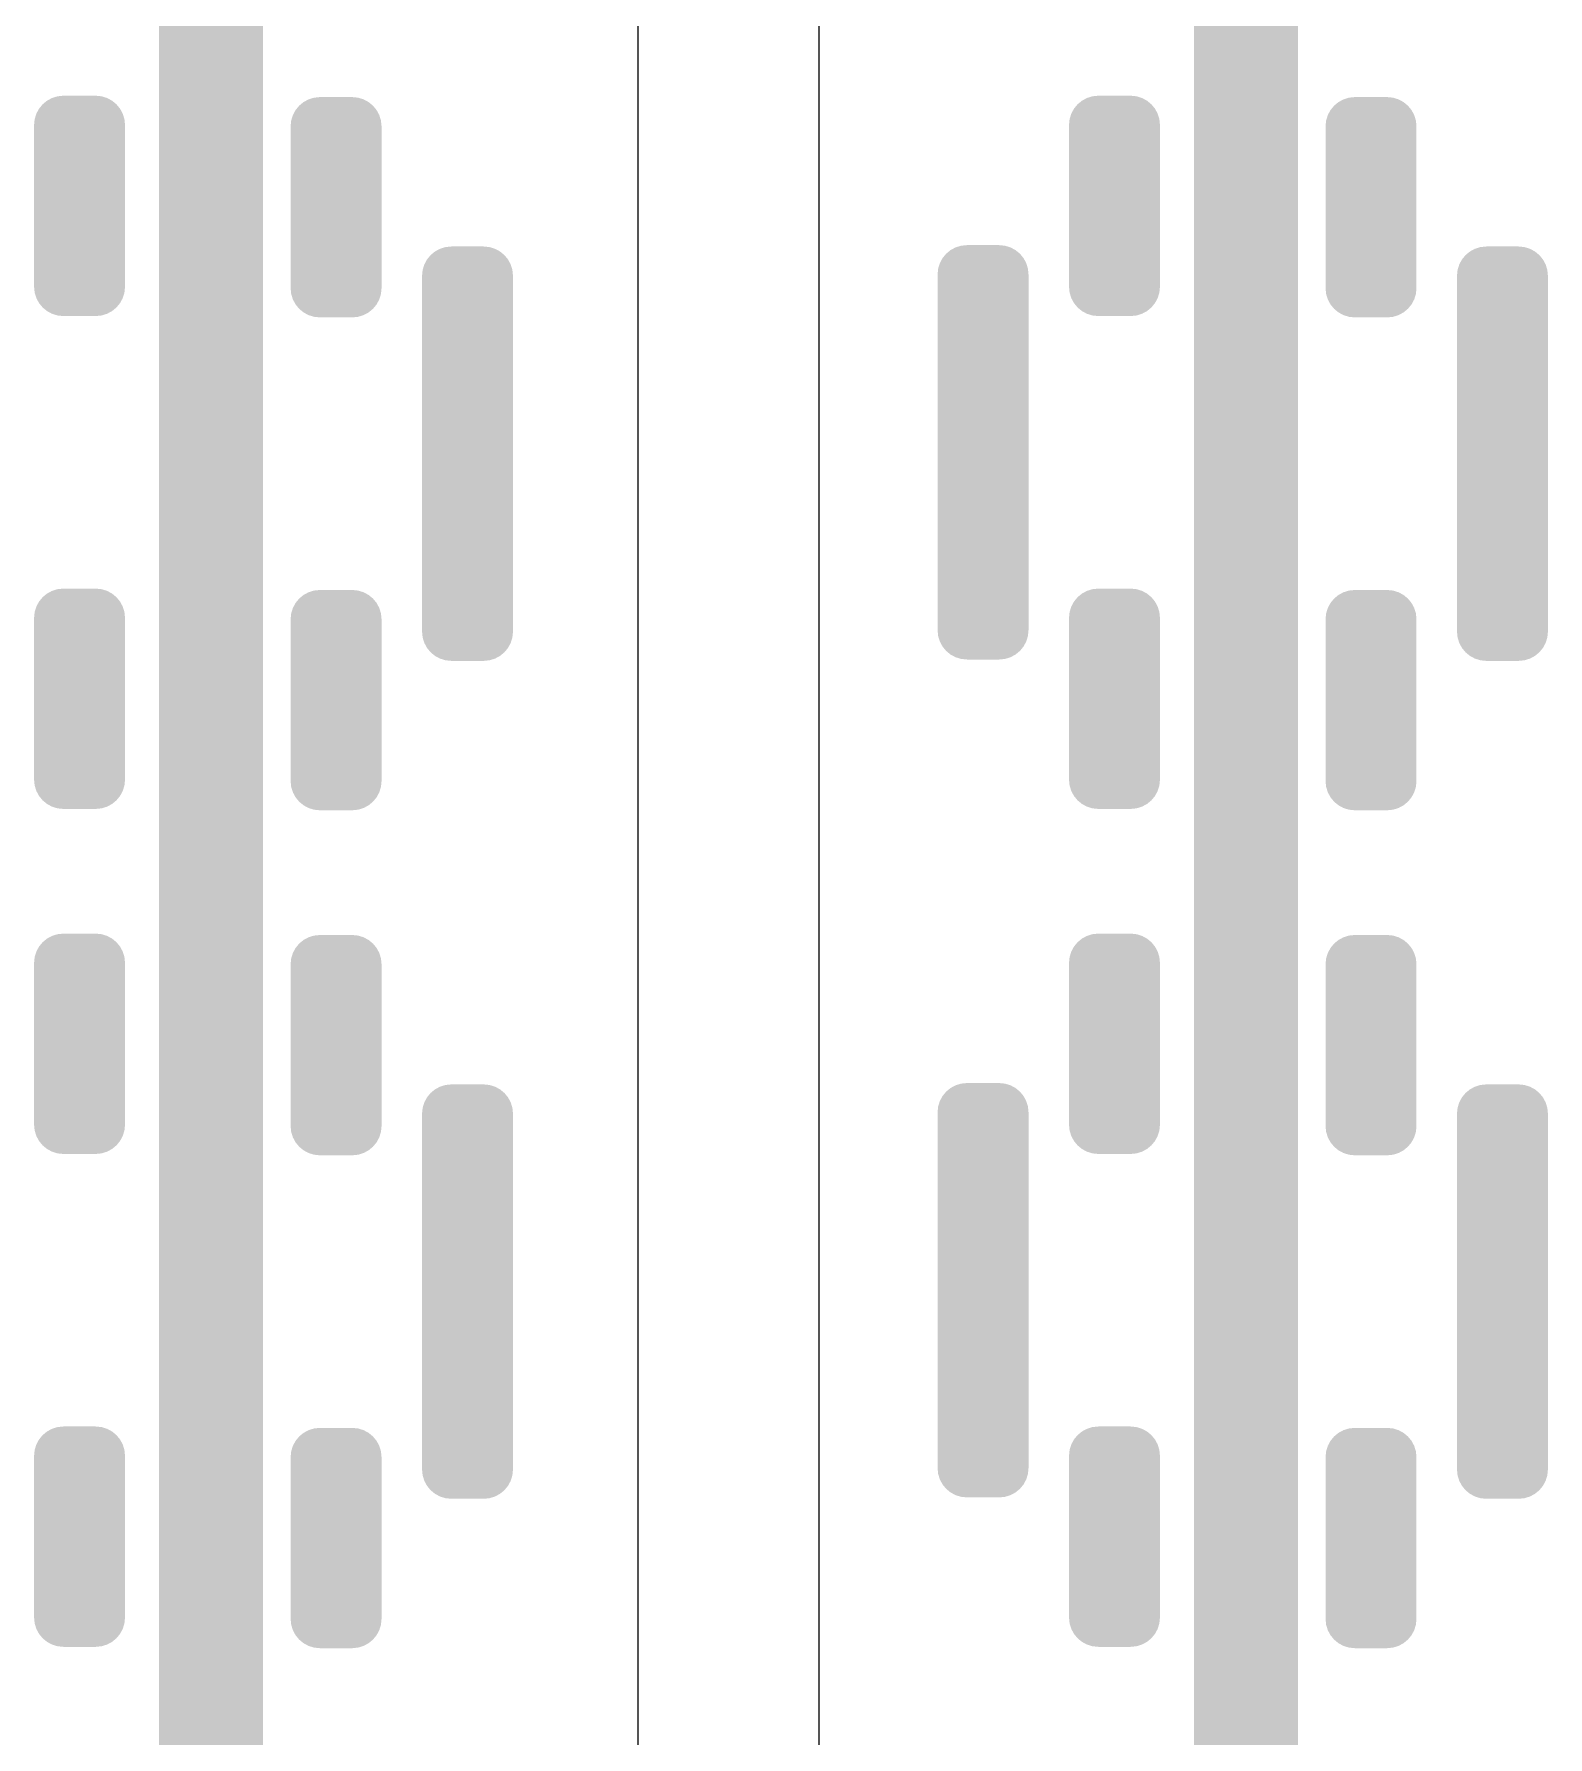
# Model space of a CAD drawing. Header units: inches. Extents: x -0.01 to 3.95, y -0.11 to 1.88.
# Drawn here: x 0.496 to 0.957, y 0.426 to 0.945 of the extents above; entities that cross this region are included whole.
import ezdxf

# ---------------------------------------------------------------- set-up
doc = ezdxf.new("R2010")
doc.units = ezdxf.units.IN
doc.header["$MEASUREMENT"] = 0
for name, color, linetype in [('Top Layer', 1, 'Continuous'), ('Top Paste', 8, 'Continuous'), ('Top Solder', 216, 'Continuous')]:
    doc.layers.add(name, color=color, linetype=linetype)

msp = doc.modelspace()

# ---------------------------------------------------------------- hatches: boundary and pattern name
at = {"layer": 'Top Layer'}
h = msp.add_hatch(color=1, dxfattribs=at)
edge = h.paths.add_edge_path()
edge.add_arc((0.54406, 1.70551), 0.00591, 90, 180)
edge.add_line((0.53815, 1.70551), (0.53815, 0.00472))
edge.add_arc((0.54406, 0.00472), 0.00591, 180, 270)
edge.add_line((0.54406, -0.00118), (0.55587, -0.00118))
edge.add_arc((0.55587, 0.00472), 0.00591, 270, 360)
edge.add_line((0.56177, 0.00472), (0.56177, 1.70551))
edge.add_arc((0.55587, 1.70551), 0.00591, 0, 90)
edge.add_line((0.55587, 1.71141), (0.54406, 1.71141))
h = msp.add_hatch(color=1, dxfattribs=at)
edge = h.paths.add_edge_path()
edge.add_arc((0.85902, 1.70551), 0.00591, 90, 180)
edge.add_line((0.85311, 1.70551), (0.85311, 0.00472))
edge.add_arc((0.85902, 0.00472), 0.00591, 180, 270)
edge.add_line((0.85902, -0.00118), (0.87083, -0.00118))
edge.add_arc((0.87083, 0.00472), 0.00591, 270, 360)
edge.add_line((0.87673, 0.00472), (0.87673, 1.70551))
edge.add_arc((0.87083, 1.70551), 0.00591, 0, 90)
edge.add_line((0.87083, 1.71141), (0.85902, 1.71141))
h = msp.add_hatch(color=1, dxfattribs=at)
edge = h.paths.add_edge_path()
edge.add_arc((0.50504, 0.91697), 0.00492, 90, 180)
edge.add_line((0.50012, 0.91697), (0.50012, 0.86775))
edge.add_arc((0.50504, 0.86775), 0.00492, 180, 270)
edge.add_line((0.50504, 0.86283), (0.51488, 0.86283))
edge.add_arc((0.51488, 0.86775), 0.00492, 270, 360)
edge.add_line((0.5198, 0.86775), (0.5198, 0.91697))
edge.add_arc((0.51488, 0.91697), 0.00492, 0, 90)
edge.add_line((0.51488, 0.92189), (0.50504, 0.92189))
h = msp.add_hatch(color=1, dxfattribs=at)
edge = h.paths.add_edge_path()
edge.add_arc((0.59295, 0.86734), 0.00492, 270, 360)
edge.add_line((0.59787, 0.86734), (0.59787, 0.91655))
edge.add_arc((0.59295, 0.91655), 0.00492, 0, 90)
edge.add_line((0.59295, 0.92147), (0.58311, 0.92147))
edge.add_arc((0.58311, 0.91655), 0.00492, 90, 180)
edge.add_line((0.57819, 0.91655), (0.57819, 0.86734))
edge.add_arc((0.58311, 0.86734), 0.00492, 180, 270)
edge.add_line((0.58311, 0.86242), (0.59295, 0.86242))
h = msp.add_hatch(color=1, dxfattribs=at)
edge = h.paths.add_edge_path()
edge.add_arc((0.82, 0.91697), 0.00492, 90, 180)
edge.add_line((0.81508, 0.91697), (0.81508, 0.86775))
edge.add_arc((0.82, 0.86775), 0.00492, 180, 270)
edge.add_line((0.82, 0.86283), (0.82984, 0.86283))
edge.add_arc((0.82984, 0.86775), 0.00492, 270, 360)
edge.add_line((0.83476, 0.86775), (0.83476, 0.91697))
edge.add_arc((0.82984, 0.91697), 0.00492, 0, 90)
edge.add_line((0.82984, 0.92189), (0.82, 0.92189))
h = msp.add_hatch(color=1, dxfattribs=at)
edge = h.paths.add_edge_path()
edge.add_arc((0.90791, 0.86734), 0.00492, 270, 360)
edge.add_line((0.91283, 0.86734), (0.91283, 0.91655))
edge.add_arc((0.90791, 0.91655), 0.00492, 0, 90)
edge.add_line((0.90791, 0.92147), (0.89807, 0.92147))
edge.add_arc((0.89807, 0.91655), 0.00492, 90, 180)
edge.add_line((0.89315, 0.91655), (0.89315, 0.86734))
edge.add_arc((0.89807, 0.86734), 0.00492, 180, 270)
edge.add_line((0.89807, 0.86242), (0.90791, 0.86242))
h = msp.add_hatch(color=1, dxfattribs=at)
edge = h.paths.add_edge_path()
edge.add_arc((0.63295, 0.76281), 0.00492, 270, 360)
edge.add_line((0.63787, 0.76281), (0.63787, 0.87108))
edge.add_arc((0.63295, 0.87108), 0.00492, 0, 90)
edge.add_line((0.63295, 0.876), (0.62311, 0.876))
edge.add_arc((0.62311, 0.87108), 0.00492, 90, 180)
edge.add_line((0.61819, 0.87108), (0.61819, 0.76281))
edge.add_arc((0.62311, 0.76281), 0.00492, 180, 270)
edge.add_line((0.62311, 0.75789), (0.63295, 0.75789))
h = msp.add_hatch(color=1, dxfattribs=at)
edge = h.paths.add_edge_path()
edge.add_arc((0.78, 0.87149), 0.00492, 90, 180)
edge.add_line((0.77508, 0.87149), (0.77508, 0.76323))
edge.add_arc((0.78, 0.76323), 0.00492, 180, 270)
edge.add_line((0.78, 0.7583), (0.78984, 0.7583))
edge.add_arc((0.78984, 0.76323), 0.00492, 270, 360)
edge.add_line((0.79476, 0.76323), (0.79476, 0.87149))
edge.add_arc((0.78984, 0.87149), 0.00492, 0, 90)
edge.add_line((0.78984, 0.87641), (0.78, 0.87641))
h = msp.add_hatch(color=1, dxfattribs=at)
edge = h.paths.add_edge_path()
edge.add_arc((0.94791, 0.76281), 0.00492, 270, 360)
edge.add_line((0.95283, 0.76281), (0.95283, 0.87108))
edge.add_arc((0.94791, 0.87108), 0.00492, 0, 90)
edge.add_line((0.94791, 0.876), (0.93807, 0.876))
edge.add_arc((0.93807, 0.87108), 0.00492, 90, 180)
edge.add_line((0.93315, 0.87108), (0.93315, 0.76281))
edge.add_arc((0.93807, 0.76281), 0.00492, 180, 270)
edge.add_line((0.93807, 0.75789), (0.94791, 0.75789))
h = msp.add_hatch(color=1, dxfattribs=at)
edge = h.paths.add_edge_path()
edge.add_arc((0.50504, 0.76697), 0.00492, 90, 180)
edge.add_line((0.50012, 0.76697), (0.50012, 0.71775))
edge.add_arc((0.50504, 0.71775), 0.00492, 180, 270)
edge.add_line((0.50504, 0.71283), (0.51488, 0.71283))
edge.add_arc((0.51488, 0.71775), 0.00492, 270, 360)
edge.add_line((0.5198, 0.71775), (0.5198, 0.76697))
edge.add_arc((0.51488, 0.76697), 0.00492, 0, 90)
edge.add_line((0.51488, 0.77189), (0.50504, 0.77189))
h = msp.add_hatch(color=1, dxfattribs=at)
edge = h.paths.add_edge_path()
edge.add_arc((0.59295, 0.71734), 0.00492, 270, 360)
edge.add_line((0.59787, 0.71734), (0.59787, 0.76655))
edge.add_arc((0.59295, 0.76655), 0.00492, 0, 90)
edge.add_line((0.59295, 0.77147), (0.58311, 0.77147))
edge.add_arc((0.58311, 0.76655), 0.00492, 90, 180)
edge.add_line((0.57819, 0.76655), (0.57819, 0.71734))
edge.add_arc((0.58311, 0.71734), 0.00492, 180, 270)
edge.add_line((0.58311, 0.71242), (0.59295, 0.71242))
h = msp.add_hatch(color=1, dxfattribs=at)
edge = h.paths.add_edge_path()
edge.add_arc((0.82, 0.76697), 0.00492, 90, 180)
edge.add_line((0.81508, 0.76697), (0.81508, 0.71775))
edge.add_arc((0.82, 0.71775), 0.00492, 180, 270)
edge.add_line((0.82, 0.71283), (0.82984, 0.71283))
edge.add_arc((0.82984, 0.71775), 0.00492, 270, 360)
edge.add_line((0.83476, 0.71775), (0.83476, 0.76697))
edge.add_arc((0.82984, 0.76697), 0.00492, 0, 90)
edge.add_line((0.82984, 0.77189), (0.82, 0.77189))
h = msp.add_hatch(color=1, dxfattribs=at)
edge = h.paths.add_edge_path()
edge.add_arc((0.90791, 0.71734), 0.00492, 270, 360)
edge.add_line((0.91283, 0.71734), (0.91283, 0.76655))
edge.add_arc((0.90791, 0.76655), 0.00492, 0, 90)
edge.add_line((0.90791, 0.77147), (0.89807, 0.77147))
edge.add_arc((0.89807, 0.76655), 0.00492, 90, 180)
edge.add_line((0.89315, 0.76655), (0.89315, 0.71734))
edge.add_arc((0.89807, 0.71734), 0.00492, 180, 270)
edge.add_line((0.89807, 0.71242), (0.90791, 0.71242))
h = msp.add_hatch(color=1, dxfattribs=at)
edge = h.paths.add_edge_path()
edge.add_arc((0.50504, 0.66197), 0.00492, 90, 180)
edge.add_line((0.50012, 0.66197), (0.50012, 0.61275))
edge.add_arc((0.50504, 0.61275), 0.00492, 180, 270)
edge.add_line((0.50504, 0.60783), (0.51488, 0.60783))
edge.add_arc((0.51488, 0.61275), 0.00492, 270, 360)
edge.add_line((0.5198, 0.61275), (0.5198, 0.66197))
edge.add_arc((0.51488, 0.66197), 0.00492, 0, 90)
edge.add_line((0.51488, 0.66689), (0.50504, 0.66689))
h = msp.add_hatch(color=1, dxfattribs=at)
edge = h.paths.add_edge_path()
edge.add_arc((0.59295, 0.61234), 0.00492, 270, 360)
edge.add_line((0.59787, 0.61234), (0.59787, 0.66155))
edge.add_arc((0.59295, 0.66155), 0.00492, 0, 90)
edge.add_line((0.59295, 0.66647), (0.58311, 0.66647))
edge.add_arc((0.58311, 0.66155), 0.00492, 90, 180)
edge.add_line((0.57819, 0.66155), (0.57819, 0.61234))
edge.add_arc((0.58311, 0.61234), 0.00492, 180, 270)
edge.add_line((0.58311, 0.60742), (0.59295, 0.60742))
h = msp.add_hatch(color=1, dxfattribs=at)
edge = h.paths.add_edge_path()
edge.add_arc((0.82, 0.66197), 0.00492, 90, 180)
edge.add_line((0.81508, 0.66197), (0.81508, 0.61275))
edge.add_arc((0.82, 0.61275), 0.00492, 180, 270)
edge.add_line((0.82, 0.60783), (0.82984, 0.60783))
edge.add_arc((0.82984, 0.61275), 0.00492, 270, 360)
edge.add_line((0.83476, 0.61275), (0.83476, 0.66197))
edge.add_arc((0.82984, 0.66197), 0.00492, 0, 90)
edge.add_line((0.82984, 0.66689), (0.82, 0.66689))
h = msp.add_hatch(color=1, dxfattribs=at)
edge = h.paths.add_edge_path()
edge.add_arc((0.90791, 0.61234), 0.00492, 270, 360)
edge.add_line((0.91283, 0.61234), (0.91283, 0.66155))
edge.add_arc((0.90791, 0.66155), 0.00492, 0, 90)
edge.add_line((0.90791, 0.66647), (0.89807, 0.66647))
edge.add_arc((0.89807, 0.66155), 0.00492, 90, 180)
edge.add_line((0.89315, 0.66155), (0.89315, 0.61234))
edge.add_arc((0.89807, 0.61234), 0.00492, 180, 270)
edge.add_line((0.89807, 0.60742), (0.90791, 0.60742))
h = msp.add_hatch(color=1, dxfattribs=at)
edge = h.paths.add_edge_path()
edge.add_arc((0.63295, 0.50781), 0.00492, 270, 360)
edge.add_line((0.63787, 0.50781), (0.63787, 0.61608))
edge.add_arc((0.63295, 0.61608), 0.00492, 0, 90)
edge.add_line((0.63295, 0.621), (0.62311, 0.621))
edge.add_arc((0.62311, 0.61608), 0.00492, 90, 180)
edge.add_line((0.61819, 0.61608), (0.61819, 0.50781))
edge.add_arc((0.62311, 0.50781), 0.00492, 180, 270)
edge.add_line((0.62311, 0.50289), (0.63295, 0.50289))
h = msp.add_hatch(color=1, dxfattribs=at)
edge = h.paths.add_edge_path()
edge.add_arc((0.78, 0.61649), 0.00492, 90, 180)
edge.add_line((0.77508, 0.61649), (0.77508, 0.50823))
edge.add_arc((0.78, 0.50823), 0.00492, 180, 270)
edge.add_line((0.78, 0.5033), (0.78984, 0.5033))
edge.add_arc((0.78984, 0.50823), 0.00492, 270, 360)
edge.add_line((0.79476, 0.50823), (0.79476, 0.61649))
edge.add_arc((0.78984, 0.61649), 0.00492, 0, 90)
edge.add_line((0.78984, 0.62141), (0.78, 0.62141))
h = msp.add_hatch(color=1, dxfattribs=at)
edge = h.paths.add_edge_path()
edge.add_arc((0.94791, 0.50781), 0.00492, 270, 360)
edge.add_line((0.95283, 0.50781), (0.95283, 0.61608))
edge.add_arc((0.94791, 0.61608), 0.00492, 0, 90)
edge.add_line((0.94791, 0.621), (0.93807, 0.621))
edge.add_arc((0.93807, 0.61608), 0.00492, 90, 180)
edge.add_line((0.93315, 0.61608), (0.93315, 0.50781))
edge.add_arc((0.93807, 0.50781), 0.00492, 180, 270)
edge.add_line((0.93807, 0.50289), (0.94791, 0.50289))
h = msp.add_hatch(color=1, dxfattribs=at)
edge = h.paths.add_edge_path()
edge.add_arc((0.50504, 0.51197), 0.00492, 90, 180)
edge.add_line((0.50012, 0.51197), (0.50012, 0.46275))
edge.add_arc((0.50504, 0.46275), 0.00492, 180, 270)
edge.add_line((0.50504, 0.45783), (0.51488, 0.45783))
edge.add_arc((0.51488, 0.46275), 0.00492, 270, 360)
edge.add_line((0.5198, 0.46275), (0.5198, 0.51197))
edge.add_arc((0.51488, 0.51197), 0.00492, 0, 90)
edge.add_line((0.51488, 0.51689), (0.50504, 0.51689))
h = msp.add_hatch(color=1, dxfattribs=at)
edge = h.paths.add_edge_path()
edge.add_arc((0.59295, 0.46234), 0.00492, 270, 360)
edge.add_line((0.59787, 0.46234), (0.59787, 0.51155))
edge.add_arc((0.59295, 0.51155), 0.00492, 0, 90)
edge.add_line((0.59295, 0.51647), (0.58311, 0.51647))
edge.add_arc((0.58311, 0.51155), 0.00492, 90, 180)
edge.add_line((0.57819, 0.51155), (0.57819, 0.46234))
edge.add_arc((0.58311, 0.46234), 0.00492, 180, 270)
edge.add_line((0.58311, 0.45742), (0.59295, 0.45742))
h = msp.add_hatch(color=1, dxfattribs=at)
edge = h.paths.add_edge_path()
edge.add_arc((0.82, 0.51197), 0.00492, 90, 180)
edge.add_line((0.81508, 0.51197), (0.81508, 0.46275))
edge.add_arc((0.82, 0.46275), 0.00492, 180, 270)
edge.add_line((0.82, 0.45783), (0.82984, 0.45783))
edge.add_arc((0.82984, 0.46275), 0.00492, 270, 360)
edge.add_line((0.83476, 0.46275), (0.83476, 0.51197))
edge.add_arc((0.82984, 0.51197), 0.00492, 0, 90)
edge.add_line((0.82984, 0.51689), (0.82, 0.51689))
h = msp.add_hatch(color=1, dxfattribs=at)
edge = h.paths.add_edge_path()
edge.add_arc((0.90791, 0.46234), 0.00492, 270, 360)
edge.add_line((0.91283, 0.46234), (0.91283, 0.51155))
edge.add_arc((0.90791, 0.51155), 0.00492, 0, 90)
edge.add_line((0.90791, 0.51647), (0.89807, 0.51647))
edge.add_arc((0.89807, 0.51155), 0.00492, 90, 180)
edge.add_line((0.89315, 0.51155), (0.89315, 0.46234))
edge.add_arc((0.89807, 0.46234), 0.00492, 180, 270)
edge.add_line((0.89807, 0.45742), (0.90791, 0.45742))
at = {"layer": 'Top Paste'}
h = msp.add_hatch(color=8, dxfattribs=at)
edge = h.paths.add_edge_path()
edge.add_arc((0.54406, 1.70551), 0.00591, 90, 180)
edge.add_line((0.53815, 1.70551), (0.53815, 0.00472))
edge.add_arc((0.54406, 0.00472), 0.00591, 180, 270)
edge.add_line((0.54406, -0.00118), (0.55587, -0.00118))
edge.add_arc((0.55587, 0.00472), 0.00591, 270, 360)
edge.add_line((0.56177, 0.00472), (0.56177, 1.70551))
edge.add_arc((0.55587, 1.70551), 0.00591, 0, 90)
edge.add_line((0.55587, 1.71141), (0.54406, 1.71141))
h = msp.add_hatch(color=8, dxfattribs=at)
edge = h.paths.add_edge_path()
edge.add_arc((0.85902, 1.70551), 0.00591, 90, 180)
edge.add_line((0.85311, 1.70551), (0.85311, 0.00472))
edge.add_arc((0.85902, 0.00472), 0.00591, 180, 270)
edge.add_line((0.85902, -0.00118), (0.87083, -0.00118))
edge.add_arc((0.87083, 0.00472), 0.00591, 270, 360)
edge.add_line((0.87673, 0.00472), (0.87673, 1.70551))
edge.add_arc((0.87083, 1.70551), 0.00591, 0, 90)
edge.add_line((0.87083, 1.71141), (0.85902, 1.71141))
h = msp.add_hatch(color=8, dxfattribs=at)
edge = h.paths.add_edge_path()
edge.add_arc((0.50504, 0.91697), 0.00492, 90, 180)
edge.add_line((0.50012, 0.91697), (0.50012, 0.86775))
edge.add_arc((0.50504, 0.86775), 0.00492, 180, 270)
edge.add_line((0.50504, 0.86283), (0.51488, 0.86283))
edge.add_arc((0.51488, 0.86775), 0.00492, 270, 360)
edge.add_line((0.5198, 0.86775), (0.5198, 0.91697))
edge.add_arc((0.51488, 0.91697), 0.00492, 0, 90)
edge.add_line((0.51488, 0.92189), (0.50504, 0.92189))
h = msp.add_hatch(color=8, dxfattribs=at)
edge = h.paths.add_edge_path()
edge.add_arc((0.59295, 0.86734), 0.00492, 270, 360)
edge.add_line((0.59787, 0.86734), (0.59787, 0.91655))
edge.add_arc((0.59295, 0.91655), 0.00492, 0, 90)
edge.add_line((0.59295, 0.92147), (0.58311, 0.92147))
edge.add_arc((0.58311, 0.91655), 0.00492, 90, 180)
edge.add_line((0.57819, 0.91655), (0.57819, 0.86734))
edge.add_arc((0.58311, 0.86734), 0.00492, 180, 270)
edge.add_line((0.58311, 0.86242), (0.59295, 0.86242))
h = msp.add_hatch(color=8, dxfattribs=at)
edge = h.paths.add_edge_path()
edge.add_arc((0.82, 0.91697), 0.00492, 90, 180)
edge.add_line((0.81508, 0.91697), (0.81508, 0.86775))
edge.add_arc((0.82, 0.86775), 0.00492, 180, 270)
edge.add_line((0.82, 0.86283), (0.82984, 0.86283))
edge.add_arc((0.82984, 0.86775), 0.00492, 270, 360)
edge.add_line((0.83476, 0.86775), (0.83476, 0.91697))
edge.add_arc((0.82984, 0.91697), 0.00492, 0, 90)
edge.add_line((0.82984, 0.92189), (0.82, 0.92189))
h = msp.add_hatch(color=8, dxfattribs=at)
edge = h.paths.add_edge_path()
edge.add_arc((0.90791, 0.86734), 0.00492, 270, 360)
edge.add_line((0.91283, 0.86734), (0.91283, 0.91655))
edge.add_arc((0.90791, 0.91655), 0.00492, 0, 90)
edge.add_line((0.90791, 0.92147), (0.89807, 0.92147))
edge.add_arc((0.89807, 0.91655), 0.00492, 90, 180)
edge.add_line((0.89315, 0.91655), (0.89315, 0.86734))
edge.add_arc((0.89807, 0.86734), 0.00492, 180, 270)
edge.add_line((0.89807, 0.86242), (0.90791, 0.86242))
h = msp.add_hatch(color=8, dxfattribs=at)
edge = h.paths.add_edge_path()
edge.add_arc((0.63295, 0.76281), 0.00492, 270, 360)
edge.add_line((0.63787, 0.76281), (0.63787, 0.87108))
edge.add_arc((0.63295, 0.87108), 0.00492, 0, 90)
edge.add_line((0.63295, 0.876), (0.62311, 0.876))
edge.add_arc((0.62311, 0.87108), 0.00492, 90, 180)
edge.add_line((0.61819, 0.87108), (0.61819, 0.76281))
edge.add_arc((0.62311, 0.76281), 0.00492, 180, 270)
edge.add_line((0.62311, 0.75789), (0.63295, 0.75789))
h = msp.add_hatch(color=8, dxfattribs=at)
edge = h.paths.add_edge_path()
edge.add_arc((0.78, 0.87149), 0.00492, 90, 180)
edge.add_line((0.77508, 0.87149), (0.77508, 0.76323))
edge.add_arc((0.78, 0.76323), 0.00492, 180, 270)
edge.add_line((0.78, 0.7583), (0.78984, 0.7583))
edge.add_arc((0.78984, 0.76323), 0.00492, 270, 360)
edge.add_line((0.79476, 0.76323), (0.79476, 0.87149))
edge.add_arc((0.78984, 0.87149), 0.00492, 0, 90)
edge.add_line((0.78984, 0.87641), (0.78, 0.87641))
h = msp.add_hatch(color=8, dxfattribs=at)
edge = h.paths.add_edge_path()
edge.add_arc((0.94791, 0.76281), 0.00492, 270, 360)
edge.add_line((0.95283, 0.76281), (0.95283, 0.87108))
edge.add_arc((0.94791, 0.87108), 0.00492, 0, 90)
edge.add_line((0.94791, 0.876), (0.93807, 0.876))
edge.add_arc((0.93807, 0.87108), 0.00492, 90, 180)
edge.add_line((0.93315, 0.87108), (0.93315, 0.76281))
edge.add_arc((0.93807, 0.76281), 0.00492, 180, 270)
edge.add_line((0.93807, 0.75789), (0.94791, 0.75789))
h = msp.add_hatch(color=8, dxfattribs=at)
edge = h.paths.add_edge_path()
edge.add_arc((0.50504, 0.76697), 0.00492, 90, 180)
edge.add_line((0.50012, 0.76697), (0.50012, 0.71775))
edge.add_arc((0.50504, 0.71775), 0.00492, 180, 270)
edge.add_line((0.50504, 0.71283), (0.51488, 0.71283))
edge.add_arc((0.51488, 0.71775), 0.00492, 270, 360)
edge.add_line((0.5198, 0.71775), (0.5198, 0.76697))
edge.add_arc((0.51488, 0.76697), 0.00492, 0, 90)
edge.add_line((0.51488, 0.77189), (0.50504, 0.77189))
h = msp.add_hatch(color=8, dxfattribs=at)
edge = h.paths.add_edge_path()
edge.add_arc((0.59295, 0.71734), 0.00492, 270, 360)
edge.add_line((0.59787, 0.71734), (0.59787, 0.76655))
edge.add_arc((0.59295, 0.76655), 0.00492, 0, 90)
edge.add_line((0.59295, 0.77147), (0.58311, 0.77147))
edge.add_arc((0.58311, 0.76655), 0.00492, 90, 180)
edge.add_line((0.57819, 0.76655), (0.57819, 0.71734))
edge.add_arc((0.58311, 0.71734), 0.00492, 180, 270)
edge.add_line((0.58311, 0.71242), (0.59295, 0.71242))
h = msp.add_hatch(color=8, dxfattribs=at)
edge = h.paths.add_edge_path()
edge.add_arc((0.82, 0.76697), 0.00492, 90, 180)
edge.add_line((0.81508, 0.76697), (0.81508, 0.71775))
edge.add_arc((0.82, 0.71775), 0.00492, 180, 270)
edge.add_line((0.82, 0.71283), (0.82984, 0.71283))
edge.add_arc((0.82984, 0.71775), 0.00492, 270, 360)
edge.add_line((0.83476, 0.71775), (0.83476, 0.76697))
edge.add_arc((0.82984, 0.76697), 0.00492, 0, 90)
edge.add_line((0.82984, 0.77189), (0.82, 0.77189))
h = msp.add_hatch(color=8, dxfattribs=at)
edge = h.paths.add_edge_path()
edge.add_arc((0.90791, 0.71734), 0.00492, 270, 360)
edge.add_line((0.91283, 0.71734), (0.91283, 0.76655))
edge.add_arc((0.90791, 0.76655), 0.00492, 0, 90)
edge.add_line((0.90791, 0.77147), (0.89807, 0.77147))
edge.add_arc((0.89807, 0.76655), 0.00492, 90, 180)
edge.add_line((0.89315, 0.76655), (0.89315, 0.71734))
edge.add_arc((0.89807, 0.71734), 0.00492, 180, 270)
edge.add_line((0.89807, 0.71242), (0.90791, 0.71242))
h = msp.add_hatch(color=8, dxfattribs=at)
edge = h.paths.add_edge_path()
edge.add_arc((0.50504, 0.66197), 0.00492, 90, 180)
edge.add_line((0.50012, 0.66197), (0.50012, 0.61275))
edge.add_arc((0.50504, 0.61275), 0.00492, 180, 270)
edge.add_line((0.50504, 0.60783), (0.51488, 0.60783))
edge.add_arc((0.51488, 0.61275), 0.00492, 270, 360)
edge.add_line((0.5198, 0.61275), (0.5198, 0.66197))
edge.add_arc((0.51488, 0.66197), 0.00492, 0, 90)
edge.add_line((0.51488, 0.66689), (0.50504, 0.66689))
h = msp.add_hatch(color=8, dxfattribs=at)
edge = h.paths.add_edge_path()
edge.add_arc((0.59295, 0.61234), 0.00492, 270, 360)
edge.add_line((0.59787, 0.61234), (0.59787, 0.66155))
edge.add_arc((0.59295, 0.66155), 0.00492, 0, 90)
edge.add_line((0.59295, 0.66647), (0.58311, 0.66647))
edge.add_arc((0.58311, 0.66155), 0.00492, 90, 180)
edge.add_line((0.57819, 0.66155), (0.57819, 0.61234))
edge.add_arc((0.58311, 0.61234), 0.00492, 180, 270)
edge.add_line((0.58311, 0.60742), (0.59295, 0.60742))
h = msp.add_hatch(color=8, dxfattribs=at)
edge = h.paths.add_edge_path()
edge.add_arc((0.82, 0.66197), 0.00492, 90, 180)
edge.add_line((0.81508, 0.66197), (0.81508, 0.61275))
edge.add_arc((0.82, 0.61275), 0.00492, 180, 270)
edge.add_line((0.82, 0.60783), (0.82984, 0.60783))
edge.add_arc((0.82984, 0.61275), 0.00492, 270, 360)
edge.add_line((0.83476, 0.61275), (0.83476, 0.66197))
edge.add_arc((0.82984, 0.66197), 0.00492, 0, 90)
edge.add_line((0.82984, 0.66689), (0.82, 0.66689))
h = msp.add_hatch(color=8, dxfattribs=at)
edge = h.paths.add_edge_path()
edge.add_arc((0.90791, 0.61234), 0.00492, 270, 360)
edge.add_line((0.91283, 0.61234), (0.91283, 0.66155))
edge.add_arc((0.90791, 0.66155), 0.00492, 0, 90)
edge.add_line((0.90791, 0.66647), (0.89807, 0.66647))
edge.add_arc((0.89807, 0.66155), 0.00492, 90, 180)
edge.add_line((0.89315, 0.66155), (0.89315, 0.61234))
edge.add_arc((0.89807, 0.61234), 0.00492, 180, 270)
edge.add_line((0.89807, 0.60742), (0.90791, 0.60742))
h = msp.add_hatch(color=8, dxfattribs=at)
edge = h.paths.add_edge_path()
edge.add_arc((0.63295, 0.50781), 0.00492, 270, 360)
edge.add_line((0.63787, 0.50781), (0.63787, 0.61608))
edge.add_arc((0.63295, 0.61608), 0.00492, 0, 90)
edge.add_line((0.63295, 0.621), (0.62311, 0.621))
edge.add_arc((0.62311, 0.61608), 0.00492, 90, 180)
edge.add_line((0.61819, 0.61608), (0.61819, 0.50781))
edge.add_arc((0.62311, 0.50781), 0.00492, 180, 270)
edge.add_line((0.62311, 0.50289), (0.63295, 0.50289))
h = msp.add_hatch(color=8, dxfattribs=at)
edge = h.paths.add_edge_path()
edge.add_arc((0.78, 0.61649), 0.00492, 90, 180)
edge.add_line((0.77508, 0.61649), (0.77508, 0.50823))
edge.add_arc((0.78, 0.50823), 0.00492, 180, 270)
edge.add_line((0.78, 0.5033), (0.78984, 0.5033))
edge.add_arc((0.78984, 0.50823), 0.00492, 270, 360)
edge.add_line((0.79476, 0.50823), (0.79476, 0.61649))
edge.add_arc((0.78984, 0.61649), 0.00492, 0, 90)
edge.add_line((0.78984, 0.62141), (0.78, 0.62141))
h = msp.add_hatch(color=8, dxfattribs=at)
edge = h.paths.add_edge_path()
edge.add_arc((0.94791, 0.50781), 0.00492, 270, 360)
edge.add_line((0.95283, 0.50781), (0.95283, 0.61608))
edge.add_arc((0.94791, 0.61608), 0.00492, 0, 90)
edge.add_line((0.94791, 0.621), (0.93807, 0.621))
edge.add_arc((0.93807, 0.61608), 0.00492, 90, 180)
edge.add_line((0.93315, 0.61608), (0.93315, 0.50781))
edge.add_arc((0.93807, 0.50781), 0.00492, 180, 270)
edge.add_line((0.93807, 0.50289), (0.94791, 0.50289))
h = msp.add_hatch(color=8, dxfattribs=at)
edge = h.paths.add_edge_path()
edge.add_arc((0.50504, 0.51197), 0.00492, 90, 180)
edge.add_line((0.50012, 0.51197), (0.50012, 0.46275))
edge.add_arc((0.50504, 0.46275), 0.00492, 180, 270)
edge.add_line((0.50504, 0.45783), (0.51488, 0.45783))
edge.add_arc((0.51488, 0.46275), 0.00492, 270, 360)
edge.add_line((0.5198, 0.46275), (0.5198, 0.51197))
edge.add_arc((0.51488, 0.51197), 0.00492, 0, 90)
edge.add_line((0.51488, 0.51689), (0.50504, 0.51689))
h = msp.add_hatch(color=8, dxfattribs=at)
edge = h.paths.add_edge_path()
edge.add_arc((0.59295, 0.46234), 0.00492, 270, 360)
edge.add_line((0.59787, 0.46234), (0.59787, 0.51155))
edge.add_arc((0.59295, 0.51155), 0.00492, 0, 90)
edge.add_line((0.59295, 0.51647), (0.58311, 0.51647))
edge.add_arc((0.58311, 0.51155), 0.00492, 90, 180)
edge.add_line((0.57819, 0.51155), (0.57819, 0.46234))
edge.add_arc((0.58311, 0.46234), 0.00492, 180, 270)
edge.add_line((0.58311, 0.45742), (0.59295, 0.45742))
h = msp.add_hatch(color=8, dxfattribs=at)
edge = h.paths.add_edge_path()
edge.add_arc((0.82, 0.51197), 0.00492, 90, 180)
edge.add_line((0.81508, 0.51197), (0.81508, 0.46275))
edge.add_arc((0.82, 0.46275), 0.00492, 180, 270)
edge.add_line((0.82, 0.45783), (0.82984, 0.45783))
edge.add_arc((0.82984, 0.46275), 0.00492, 270, 360)
edge.add_line((0.83476, 0.46275), (0.83476, 0.51197))
edge.add_arc((0.82984, 0.51197), 0.00492, 0, 90)
edge.add_line((0.82984, 0.51689), (0.82, 0.51689))
h = msp.add_hatch(color=8, dxfattribs=at)
edge = h.paths.add_edge_path()
edge.add_arc((0.90791, 0.46234), 0.00492, 270, 360)
edge.add_line((0.91283, 0.46234), (0.91283, 0.51155))
edge.add_arc((0.90791, 0.51155), 0.00492, 0, 90)
edge.add_line((0.90791, 0.51647), (0.89807, 0.51647))
edge.add_arc((0.89807, 0.51155), 0.00492, 90, 180)
edge.add_line((0.89315, 0.51155), (0.89315, 0.46234))
edge.add_arc((0.89807, 0.46234), 0.00492, 180, 270)
edge.add_line((0.89807, 0.45742), (0.90791, 0.45742))
at = {"layer": 'Top Solder'}
h = msp.add_hatch(color=216, dxfattribs=at)
edge = h.paths.add_edge_path()
edge.add_arc((0.54406, 1.70551), 0.00991, 90, 180)
edge.add_line((0.53415, 1.70551), (0.53415, 0.00472))
edge.add_arc((0.54406, 0.00472), 0.00991, 180, 270)
edge.add_line((0.54406, -0.00518), (0.55587, -0.00518))
edge.add_arc((0.55587, 0.00472), 0.00991, 270, 360)
edge.add_line((0.56577, 0.00472), (0.56577, 1.70551))
edge.add_arc((0.55587, 1.70551), 0.00991, 0, 90)
edge.add_line((0.55587, 1.71541), (0.54406, 1.71541))
h = msp.add_hatch(color=216, dxfattribs=at)
edge = h.paths.add_edge_path()
edge.add_arc((0.85902, 1.70551), 0.00991, 90, 180)
edge.add_line((0.84911, 1.70551), (0.84911, 0.00472))
edge.add_arc((0.85902, 0.00472), 0.00991, 180, 270)
edge.add_line((0.85902, -0.00518), (0.87083, -0.00518))
edge.add_arc((0.87083, 0.00472), 0.00991, 270, 360)
edge.add_line((0.88073, 0.00472), (0.88073, 1.70551))
edge.add_arc((0.87083, 1.70551), 0.00991, 0, 90)
edge.add_line((0.87083, 1.71541), (0.85902, 1.71541))
h = msp.add_hatch(color=216, dxfattribs=at)
edge = h.paths.add_edge_path()
edge.add_arc((0.50504, 0.91697), 0.00892, 90, 180)
edge.add_line((0.49612, 0.91697), (0.49612, 0.86775))
edge.add_arc((0.50504, 0.86775), 0.00892, 180, 270)
edge.add_line((0.50504, 0.85883), (0.51488, 0.85883))
edge.add_arc((0.51488, 0.86775), 0.00892, 270, 360)
edge.add_line((0.5238, 0.86775), (0.5238, 0.91697))
edge.add_arc((0.51488, 0.91697), 0.00892, 0, 90)
edge.add_line((0.51488, 0.92589), (0.50504, 0.92589))
h = msp.add_hatch(color=216, dxfattribs=at)
edge = h.paths.add_edge_path()
edge.add_arc((0.59295, 0.86734), 0.00892, 270, 360)
edge.add_line((0.60187, 0.86734), (0.60187, 0.91655))
edge.add_arc((0.59295, 0.91655), 0.00892, 0, 90)
edge.add_line((0.59295, 0.92547), (0.58311, 0.92547))
edge.add_arc((0.58311, 0.91655), 0.00892, 90, 180)
edge.add_line((0.57419, 0.91655), (0.57419, 0.86734))
edge.add_arc((0.58311, 0.86734), 0.00892, 180, 270)
edge.add_line((0.58311, 0.85842), (0.59295, 0.85842))
h = msp.add_hatch(color=216, dxfattribs=at)
edge = h.paths.add_edge_path()
edge.add_arc((0.82, 0.91697), 0.00892, 90, 180)
edge.add_line((0.81108, 0.91697), (0.81108, 0.86775))
edge.add_arc((0.82, 0.86775), 0.00892, 180, 270)
edge.add_line((0.82, 0.85883), (0.82984, 0.85883))
edge.add_arc((0.82984, 0.86775), 0.00892, 270, 360)
edge.add_line((0.83876, 0.86775), (0.83876, 0.91697))
edge.add_arc((0.82984, 0.91697), 0.00892, 0, 90)
edge.add_line((0.82984, 0.92589), (0.82, 0.92589))
h = msp.add_hatch(color=216, dxfattribs=at)
edge = h.paths.add_edge_path()
edge.add_arc((0.90791, 0.86734), 0.00892, 270, 360)
edge.add_line((0.91683, 0.86734), (0.91683, 0.91655))
edge.add_arc((0.90791, 0.91655), 0.00892, 0, 90)
edge.add_line((0.90791, 0.92547), (0.89807, 0.92547))
edge.add_arc((0.89807, 0.91655), 0.00892, 90, 180)
edge.add_line((0.88915, 0.91655), (0.88915, 0.86734))
edge.add_arc((0.89807, 0.86734), 0.00892, 180, 270)
edge.add_line((0.89807, 0.85842), (0.90791, 0.85842))
h = msp.add_hatch(color=216, dxfattribs=at)
edge = h.paths.add_edge_path()
edge.add_arc((0.63295, 0.76281), 0.00892, 270, 360)
edge.add_line((0.64187, 0.76281), (0.64187, 0.87108))
edge.add_arc((0.63295, 0.87108), 0.00892, 0, 90)
edge.add_line((0.63295, 0.88), (0.62311, 0.88))
edge.add_arc((0.62311, 0.87108), 0.00892, 90, 180)
edge.add_line((0.61419, 0.87108), (0.61419, 0.76281))
edge.add_arc((0.62311, 0.76281), 0.00892, 180, 270)
edge.add_line((0.62311, 0.75389), (0.63295, 0.75389))
h = msp.add_hatch(color=216, dxfattribs=at)
edge = h.paths.add_edge_path()
edge.add_arc((0.78, 0.87149), 0.00892, 90, 180)
edge.add_line((0.77108, 0.87149), (0.77108, 0.76323))
edge.add_arc((0.78, 0.76323), 0.00892, 180, 270)
edge.add_line((0.78, 0.7543), (0.78984, 0.7543))
edge.add_arc((0.78984, 0.76323), 0.00892, 270, 360)
edge.add_line((0.79876, 0.76323), (0.79876, 0.87149))
edge.add_arc((0.78984, 0.87149), 0.00892, 0, 90)
edge.add_line((0.78984, 0.88041), (0.78, 0.88041))
h = msp.add_hatch(color=216, dxfattribs=at)
edge = h.paths.add_edge_path()
edge.add_arc((0.94791, 0.76281), 0.00892, 270, 360)
edge.add_line((0.95683, 0.76281), (0.95683, 0.87108))
edge.add_arc((0.94791, 0.87108), 0.00892, 0, 90)
edge.add_line((0.94791, 0.88), (0.93807, 0.88))
edge.add_arc((0.93807, 0.87108), 0.00892, 90, 180)
edge.add_line((0.92915, 0.87108), (0.92915, 0.76281))
edge.add_arc((0.93807, 0.76281), 0.00892, 180, 270)
edge.add_line((0.93807, 0.75389), (0.94791, 0.75389))
h = msp.add_hatch(color=216, dxfattribs=at)
edge = h.paths.add_edge_path()
edge.add_arc((0.50504, 0.76697), 0.00892, 90, 180)
edge.add_line((0.49612, 0.76697), (0.49612, 0.71775))
edge.add_arc((0.50504, 0.71775), 0.00892, 180, 270)
edge.add_line((0.50504, 0.70883), (0.51488, 0.70883))
edge.add_arc((0.51488, 0.71775), 0.00892, 270, 360)
edge.add_line((0.5238, 0.71775), (0.5238, 0.76697))
edge.add_arc((0.51488, 0.76697), 0.00892, 0, 90)
edge.add_line((0.51488, 0.77589), (0.50504, 0.77589))
h = msp.add_hatch(color=216, dxfattribs=at)
edge = h.paths.add_edge_path()
edge.add_arc((0.59295, 0.71734), 0.00892, 270, 360)
edge.add_line((0.60187, 0.71734), (0.60187, 0.76655))
edge.add_arc((0.59295, 0.76655), 0.00892, 0, 90)
edge.add_line((0.59295, 0.77547), (0.58311, 0.77547))
edge.add_arc((0.58311, 0.76655), 0.00892, 90, 180)
edge.add_line((0.57419, 0.76655), (0.57419, 0.71734))
edge.add_arc((0.58311, 0.71734), 0.00892, 180, 270)
edge.add_line((0.58311, 0.70842), (0.59295, 0.70842))
h = msp.add_hatch(color=216, dxfattribs=at)
edge = h.paths.add_edge_path()
edge.add_arc((0.82, 0.76697), 0.00892, 90, 180)
edge.add_line((0.81108, 0.76697), (0.81108, 0.71775))
edge.add_arc((0.82, 0.71775), 0.00892, 180, 270)
edge.add_line((0.82, 0.70883), (0.82984, 0.70883))
edge.add_arc((0.82984, 0.71775), 0.00892, 270, 360)
edge.add_line((0.83876, 0.71775), (0.83876, 0.76697))
edge.add_arc((0.82984, 0.76697), 0.00892, 0, 90)
edge.add_line((0.82984, 0.77589), (0.82, 0.77589))
h = msp.add_hatch(color=216, dxfattribs=at)
edge = h.paths.add_edge_path()
edge.add_arc((0.90791, 0.71734), 0.00892, 270, 360)
edge.add_line((0.91683, 0.71734), (0.91683, 0.76655))
edge.add_arc((0.90791, 0.76655), 0.00892, 0, 90)
edge.add_line((0.90791, 0.77547), (0.89807, 0.77547))
edge.add_arc((0.89807, 0.76655), 0.00892, 90, 180)
edge.add_line((0.88915, 0.76655), (0.88915, 0.71734))
edge.add_arc((0.89807, 0.71734), 0.00892, 180, 270)
edge.add_line((0.89807, 0.70842), (0.90791, 0.70842))
h = msp.add_hatch(color=216, dxfattribs=at)
edge = h.paths.add_edge_path()
edge.add_arc((0.50504, 0.66197), 0.00892, 90, 180)
edge.add_line((0.49612, 0.66197), (0.49612, 0.61275))
edge.add_arc((0.50504, 0.61275), 0.00892, 180, 270)
edge.add_line((0.50504, 0.60383), (0.51488, 0.60383))
edge.add_arc((0.51488, 0.61275), 0.00892, 270, 360)
edge.add_line((0.5238, 0.61275), (0.5238, 0.66197))
edge.add_arc((0.51488, 0.66197), 0.00892, 0, 90)
edge.add_line((0.51488, 0.67089), (0.50504, 0.67089))
h = msp.add_hatch(color=216, dxfattribs=at)
edge = h.paths.add_edge_path()
edge.add_arc((0.59295, 0.61234), 0.00892, 270, 360)
edge.add_line((0.60187, 0.61234), (0.60187, 0.66155))
edge.add_arc((0.59295, 0.66155), 0.00892, 0, 90)
edge.add_line((0.59295, 0.67047), (0.58311, 0.67047))
edge.add_arc((0.58311, 0.66155), 0.00892, 90, 180)
edge.add_line((0.57419, 0.66155), (0.57419, 0.61234))
edge.add_arc((0.58311, 0.61234), 0.00892, 180, 270)
edge.add_line((0.58311, 0.60342), (0.59295, 0.60342))
h = msp.add_hatch(color=216, dxfattribs=at)
edge = h.paths.add_edge_path()
edge.add_arc((0.82, 0.66197), 0.00892, 90, 180)
edge.add_line((0.81108, 0.66197), (0.81108, 0.61275))
edge.add_arc((0.82, 0.61275), 0.00892, 180, 270)
edge.add_line((0.82, 0.60383), (0.82984, 0.60383))
edge.add_arc((0.82984, 0.61275), 0.00892, 270, 360)
edge.add_line((0.83876, 0.61275), (0.83876, 0.66197))
edge.add_arc((0.82984, 0.66197), 0.00892, 0, 90)
edge.add_line((0.82984, 0.67089), (0.82, 0.67089))
h = msp.add_hatch(color=216, dxfattribs=at)
edge = h.paths.add_edge_path()
edge.add_arc((0.90791, 0.61234), 0.00892, 270, 360)
edge.add_line((0.91683, 0.61234), (0.91683, 0.66155))
edge.add_arc((0.90791, 0.66155), 0.00892, 0, 90)
edge.add_line((0.90791, 0.67047), (0.89807, 0.67047))
edge.add_arc((0.89807, 0.66155), 0.00892, 90, 180)
edge.add_line((0.88915, 0.66155), (0.88915, 0.61234))
edge.add_arc((0.89807, 0.61234), 0.00892, 180, 270)
edge.add_line((0.89807, 0.60342), (0.90791, 0.60342))
h = msp.add_hatch(color=216, dxfattribs=at)
edge = h.paths.add_edge_path()
edge.add_arc((0.63295, 0.50781), 0.00892, 270, 360)
edge.add_line((0.64187, 0.50781), (0.64187, 0.61608))
edge.add_arc((0.63295, 0.61608), 0.00892, 0, 90)
edge.add_line((0.63295, 0.625), (0.62311, 0.625))
edge.add_arc((0.62311, 0.61608), 0.00892, 90, 180)
edge.add_line((0.61419, 0.61608), (0.61419, 0.50781))
edge.add_arc((0.62311, 0.50781), 0.00892, 180, 270)
edge.add_line((0.62311, 0.49889), (0.63295, 0.49889))
h = msp.add_hatch(color=216, dxfattribs=at)
edge = h.paths.add_edge_path()
edge.add_arc((0.78, 0.61649), 0.00892, 90, 180)
edge.add_line((0.77108, 0.61649), (0.77108, 0.50823))
edge.add_arc((0.78, 0.50823), 0.00892, 180, 270)
edge.add_line((0.78, 0.4993), (0.78984, 0.4993))
edge.add_arc((0.78984, 0.50823), 0.00892, 270, 360)
edge.add_line((0.79876, 0.50823), (0.79876, 0.61649))
edge.add_arc((0.78984, 0.61649), 0.00892, 0, 90)
edge.add_line((0.78984, 0.62541), (0.78, 0.62541))
h = msp.add_hatch(color=216, dxfattribs=at)
edge = h.paths.add_edge_path()
edge.add_arc((0.94791, 0.50781), 0.00892, 270, 360)
edge.add_line((0.95683, 0.50781), (0.95683, 0.61608))
edge.add_arc((0.94791, 0.61608), 0.00892, 0, 90)
edge.add_line((0.94791, 0.625), (0.93807, 0.625))
edge.add_arc((0.93807, 0.61608), 0.00892, 90, 180)
edge.add_line((0.92915, 0.61608), (0.92915, 0.50781))
edge.add_arc((0.93807, 0.50781), 0.00892, 180, 270)
edge.add_line((0.93807, 0.49889), (0.94791, 0.49889))
h = msp.add_hatch(color=216, dxfattribs=at)
edge = h.paths.add_edge_path()
edge.add_arc((0.50504, 0.51197), 0.00892, 90, 180)
edge.add_line((0.49612, 0.51197), (0.49612, 0.46275))
edge.add_arc((0.50504, 0.46275), 0.00892, 180, 270)
edge.add_line((0.50504, 0.45383), (0.51488, 0.45383))
edge.add_arc((0.51488, 0.46275), 0.00892, 270, 360)
edge.add_line((0.5238, 0.46275), (0.5238, 0.51197))
edge.add_arc((0.51488, 0.51197), 0.00892, 0, 90)
edge.add_line((0.51488, 0.52089), (0.50504, 0.52089))
h = msp.add_hatch(color=216, dxfattribs=at)
edge = h.paths.add_edge_path()
edge.add_arc((0.59295, 0.46234), 0.00892, 270, 360)
edge.add_line((0.60187, 0.46234), (0.60187, 0.51155))
edge.add_arc((0.59295, 0.51155), 0.00892, 0, 90)
edge.add_line((0.59295, 0.52047), (0.58311, 0.52047))
edge.add_arc((0.58311, 0.51155), 0.00892, 90, 180)
edge.add_line((0.57419, 0.51155), (0.57419, 0.46234))
edge.add_arc((0.58311, 0.46234), 0.00892, 180, 270)
edge.add_line((0.58311, 0.45342), (0.59295, 0.45342))
h = msp.add_hatch(color=216, dxfattribs=at)
edge = h.paths.add_edge_path()
edge.add_arc((0.82, 0.51197), 0.00892, 90, 180)
edge.add_line((0.81108, 0.51197), (0.81108, 0.46275))
edge.add_arc((0.82, 0.46275), 0.00892, 180, 270)
edge.add_line((0.82, 0.45383), (0.82984, 0.45383))
edge.add_arc((0.82984, 0.46275), 0.00892, 270, 360)
edge.add_line((0.83876, 0.46275), (0.83876, 0.51197))
edge.add_arc((0.82984, 0.51197), 0.00892, 0, 90)
edge.add_line((0.82984, 0.52089), (0.82, 0.52089))
h = msp.add_hatch(color=216, dxfattribs=at)
edge = h.paths.add_edge_path()
edge.add_arc((0.90791, 0.46234), 0.00892, 270, 360)
edge.add_line((0.91683, 0.46234), (0.91683, 0.51155))
edge.add_arc((0.90791, 0.51155), 0.00892, 0, 90)
edge.add_line((0.90791, 0.52047), (0.89807, 0.52047))
edge.add_arc((0.89807, 0.51155), 0.00892, 90, 180)
edge.add_line((0.88915, 0.51155), (0.88915, 0.46234))
edge.add_arc((0.89807, 0.46234), 0.00892, 180, 270)
edge.add_line((0.89807, 0.45342), (0.90791, 0.45342))

# ---------------------------------------------------------------- linework, layer by layer
at = {"layer": 'Top Layer'}
for p, q in [((0.68, -0.00264), (0.68, 1.75)), ((0.73496, 1.75), (0.73496, -0.00264))]:
    msp.add_line(p, q, dxfattribs=at)

doc.saveas('drawing.dxf')
